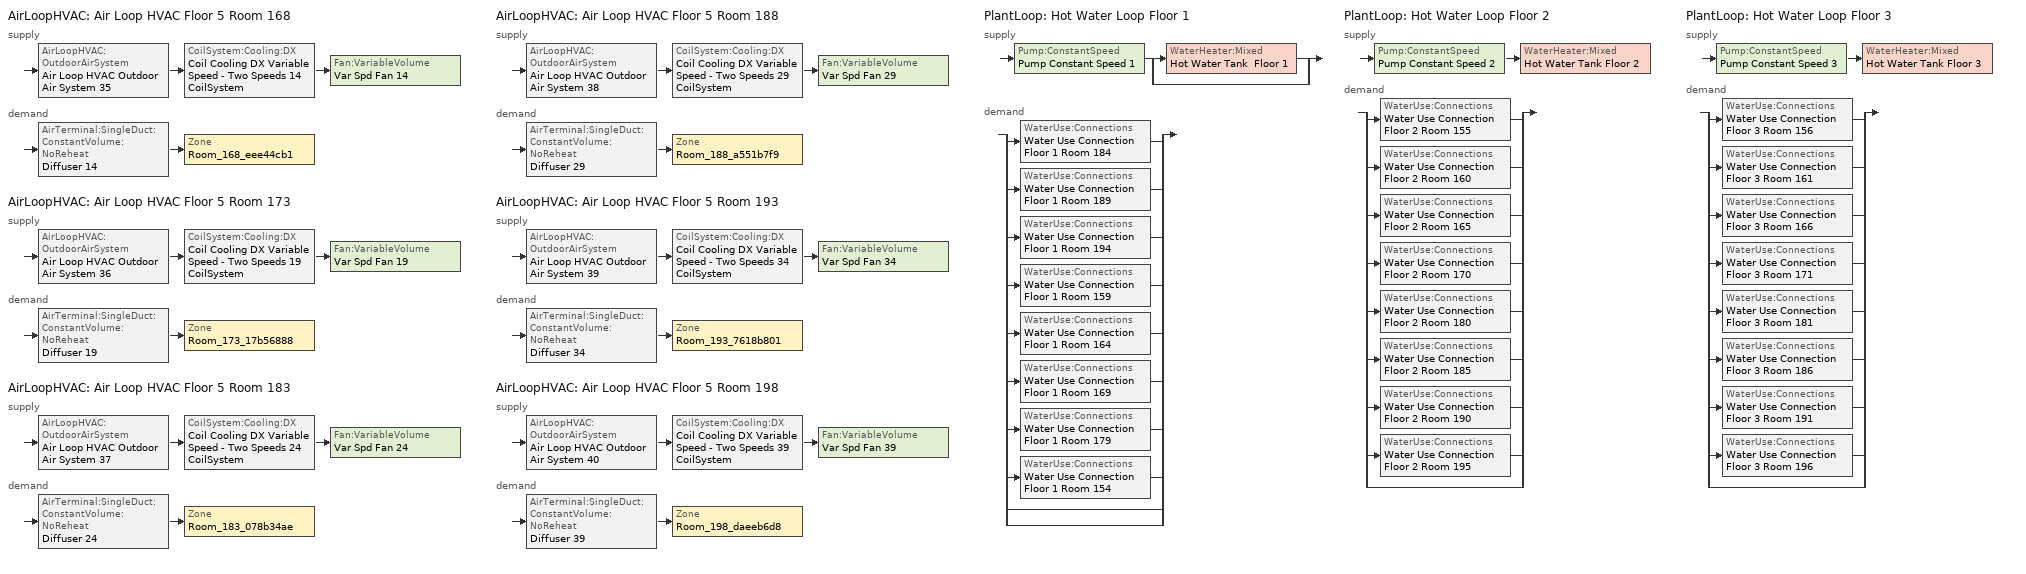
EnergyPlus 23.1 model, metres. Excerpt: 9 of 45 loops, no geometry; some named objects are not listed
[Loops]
AirLoopHVAC 'Air Loop HVAC Floor 5 Room 168'
 supply: AirLoopHVAC:OutdoorAirSystem 'Air Loop HVAC Outdoor Air System 35' > CoilSystem:Cooling:DX 'Coil Cooling DX Variable Speed - Two Speeds 14 CoilSystem' > Fan:VariableVolume 'Var Spd Fan 14'
 demand: AirTerminal:SingleDuct:ConstantVolume:NoReheat 'Diffuser 14' > Zone 'Room_168_eee44cb1'
AirLoopHVAC 'Air Loop HVAC Floor 5 Room 173'
 supply: AirLoopHVAC:OutdoorAirSystem 'Air Loop HVAC Outdoor Air System 36' > CoilSystem:Cooling:DX 'Coil Cooling DX Variable Speed - Two Speeds 19 CoilSystem' > Fan:VariableVolume 'Var Spd Fan 19'
 demand: AirTerminal:SingleDuct:ConstantVolume:NoReheat 'Diffuser 19' > Zone 'Room_173_17b56888'
AirLoopHVAC 'Air Loop HVAC Floor 5 Room 183'
 supply: AirLoopHVAC:OutdoorAirSystem 'Air Loop HVAC Outdoor Air System 37' > CoilSystem:Cooling:DX 'Coil Cooling DX Variable Speed - Two Speeds 24 CoilSystem' > Fan:VariableVolume 'Var Spd Fan 24'
 demand: AirTerminal:SingleDuct:ConstantVolume:NoReheat 'Diffuser 24' > Zone 'Room_183_078b34ae'
AirLoopHVAC 'Air Loop HVAC Floor 5 Room 188'
 supply: AirLoopHVAC:OutdoorAirSystem 'Air Loop HVAC Outdoor Air System 38' > CoilSystem:Cooling:DX 'Coil Cooling DX Variable Speed - Two Speeds 29 CoilSystem' > Fan:VariableVolume 'Var Spd Fan 29'
 demand: AirTerminal:SingleDuct:ConstantVolume:NoReheat 'Diffuser 29' > Zone 'Room_188_a551b7f9'
AirLoopHVAC 'Air Loop HVAC Floor 5 Room 193'
 supply: AirLoopHVAC:OutdoorAirSystem 'Air Loop HVAC Outdoor Air System 39' > CoilSystem:Cooling:DX 'Coil Cooling DX Variable Speed - Two Speeds 34 CoilSystem' > Fan:VariableVolume 'Var Spd Fan 34'
 demand: AirTerminal:SingleDuct:ConstantVolume:NoReheat 'Diffuser 34' > Zone 'Room_193_7618b801'
AirLoopHVAC 'Air Loop HVAC Floor 5 Room 198'
 supply: AirLoopHVAC:OutdoorAirSystem 'Air Loop HVAC Outdoor Air System 40' > CoilSystem:Cooling:DX 'Coil Cooling DX Variable Speed - Two Speeds 39 CoilSystem' > Fan:VariableVolume 'Var Spd Fan 39'
 demand: AirTerminal:SingleDuct:ConstantVolume:NoReheat 'Diffuser 39' > Zone 'Room_198_daeeb6d8'
PlantLoop 'Hot Water Loop Floor 1'
 supply: Pump:ConstantSpeed 'Pump Constant Speed 1' > split
  | WaterHeater:Mixed 'Hot Water Tank  Floor 1'
  | bypass
 demand: split
  | WaterUse:Connections 'Water Use Connection Floor 1 Room 184'
  | WaterUse:Connections 'Water Use Connection Floor 1 Room 189'
  | WaterUse:Connections 'Water Use Connection Floor 1 Room 194'
  | WaterUse:Connections 'Water Use Connection Floor 1 Room 159'
  | WaterUse:Connections 'Water Use Connection Floor 1 Room 164'
  | WaterUse:Connections 'Water Use Connection Floor 1 Room 169'
  | WaterUse:Connections 'Water Use Connection Floor 1 Room 179'
  | WaterUse:Connections 'Water Use Connection Floor 1 Room 154'
  | bypass
  | bypass
PlantLoop 'Hot Water Loop Floor 2'
 supply: Pump:ConstantSpeed 'Pump Constant Speed 2' > WaterHeater:Mixed 'Hot Water Tank Floor 2'
 demand: split
  | WaterUse:Connections 'Water Use Connection Floor 2 Room 155'
  | WaterUse:Connections 'Water Use Connection Floor 2 Room 160'
  | WaterUse:Connections 'Water Use Connection Floor 2 Room 165'
  | WaterUse:Connections 'Water Use Connection Floor 2 Room 170'
  | WaterUse:Connections 'Water Use Connection Floor 2 Room 180'
  | WaterUse:Connections 'Water Use Connection Floor 2 Room 185'
  | WaterUse:Connections 'Water Use Connection Floor 2 Room 190'
  | WaterUse:Connections 'Water Use Connection Floor 2 Room 195'
  | bypass
PlantLoop 'Hot Water Loop Floor 3'
 supply: Pump:ConstantSpeed 'Pump Constant Speed 3' > WaterHeater:Mixed 'Hot Water Tank Floor 3'
 demand: split
  | WaterUse:Connections 'Water Use Connection Floor 3 Room 156'
  | WaterUse:Connections 'Water Use Connection Floor 3 Room 161'
  | WaterUse:Connections 'Water Use Connection Floor 3 Room 166'
  | WaterUse:Connections 'Water Use Connection Floor 3 Room 171'
  | WaterUse:Connections 'Water Use Connection Floor 3 Room 181'
  | WaterUse:Connections 'Water Use Connection Floor 3 Room 186'
  | WaterUse:Connections 'Water Use Connection Floor 3 Room 191'
  | WaterUse:Connections 'Water Use Connection Floor 3 Room 196'
  | bypass
[ZoneControl:Thermostat] Temperature Difference Between Cutout And Setpoint {deltaC}=0
Name | Zone or ZoneList | Control Type Schedule | Control 1
Room_168_eee44cb1 Thermostat | Room_168_eee44cb1 | Room_168_eee44cb1 Thermostat Schedule | LargeOffice Building_Setpoint 14
Room_173_17b56888 Thermostat | Room_173_17b56888 | Room_173_17b56888 Thermostat Schedule | LargeOffice Building_Setpoint 19
Room_183_078b34ae Thermostat | Room_183_078b34ae | Room_183_078b34ae Thermostat Schedule | LargeOffice Building_Setpoint 29
Room_188_a551b7f9 Thermostat | Room_188_a551b7f9 | Room_188_a551b7f9 Thermostat Schedule | LargeOffice Building_Setpoint 34
Room_193_7618b801 Thermostat | Room_193_7618b801 | Room_193_7618b801 Thermostat Schedule | LargeOffice Building_Setpoint 39
Room_198_daeeb6d8 Thermostat | Room_198_daeeb6d8 | Room_198_daeeb6d8 Thermostat Schedule | LargeOffice Building_Setpoint 44
[ThermostatSetpoint:DualSetpoint] Heating Setpoint Temperature Schedule=NECB-G-Thermostat Setpoint-Heating; Cooling Setpoint Temperature Schedule=NECB-G-Thermostat Setpoint-Cooling
LargeOffice Building_Setpoint 14; LargeOffice Building_Setpoint 19; LargeOffice Building_Setpoint 29; LargeOffice Building_Setpoint 34; LargeOffice Building_Setpoint 39; LargeOffice Building_Setpoint 44
[ZoneHVAC:Baseboard:Convective:Electric] Availability Schedule=Always On Discrete hvac_library; Heating Design Capacity {W}=Autosize; Efficiency=1
Elec Baseboard Floor 5 Room 168; Elec Baseboard Floor 5 Room 173; Elec Baseboard Floor 5 Room 183; Elec Baseboard Floor 5 Room 188; Elec Baseboard Floor 5 Room 193; Elec Baseboard Floor 5 Room 198
[AirTerminal:SingleDuct:ConstantVolume:NoReheat] Availability Schedule=Always On Discrete hvac_library; Maximum Air Flow Rate {m3/s}=AutoSize
Diffuser 14; Diffuser 19; Diffuser 24; Diffuser 29; Diffuser 34; Diffuser 39
[Zone equipment]
Room_168_eee44cb1: Elec Baseboard Floor 5 Room 168, Diffuser 14
Room_173_17b56888: Elec Baseboard Floor 5 Room 173, Diffuser 19
Room_183_078b34ae: Elec Baseboard Floor 5 Room 183, Diffuser 24
Room_188_a551b7f9: Elec Baseboard Floor 5 Room 188, Diffuser 29
Room_193_7618b801: Elec Baseboard Floor 5 Room 193, Diffuser 34
Room_198_daeeb6d8: Elec Baseboard Floor 5 Room 198, Diffuser 39
[Sizing:Zone] Zone Cooling Design Supply Air Temperature Input Method=SupplyAirTemperature; Zone Cooling Design Supply Air Temperature {C}=14; Zone Cooling Design Supply Air Temperature Difference {deltaC}=11.11; Zone Heating Design Supply Air Temperature Input Method=SupplyAirTemperature; Zone Heating Design Supply Air Temperature {C}=40; Zone Heating Design Supply Air Temperature Difference {deltaC}=11.11; Zone Cooling Design Supply Air Humidity Ratio {kgWater/kgDryAir}=0.0085; Zone Heating Design Supply Air Humidity Ratio {kgWater/kgDryAir}=0.008; Cooling Design Air Flow Method=DesignDay; Cooling Design Air Flow Rate {m3/s}=0; Cooling Minimum Air Flow per Zone Floor Area {m3/s-m2}=0.000762; Cooling Minimum Air Flow {m3/s}=0; Cooling Minimum Air Flow Fraction=0; Heating Design Air Flow Method=DesignDay; Heating Design Air Flow Rate {m3/s}=0; Heating Maximum Air Flow per Zone Floor Area {m3/s-m2}=0.002032; Heating Maximum Air Flow {m3/s}=0.141576; Heating Maximum Air Flow Fraction=0.3; Account for Dedicated Outdoor Air System=No; Zone Load Sizing Method=Sensible Load Only No Latent Load; Zone Latent Cooling Design Supply Air Humidity Ratio Input Method=HumidityRatioDifference; Zone Cooling Design Supply Air Humidity Ratio Difference {kgWater/kgDryAir}=0.005; Zone Latent Heating Design Supply Air Humidity Ratio Input Method=HumidityRatioDifference; Zone Humidification Design Supply Air Humidity Ratio Difference {kgWater/kgDryAir}=0.005
Name | Design Specification Outdoor Air Object
Room_168_eee44cb1 | Room_168_eee44cb1 DSOA Space List
Room_173_17b56888 | Room_173_17b56888 DSOA Space List
Room_183_078b34ae | Room_183_078b34ae DSOA Space List
Room_188_a551b7f9 | Room_188_a551b7f9 DSOA Space List
Room_193_7618b801 | Room_193_7618b801 DSOA Space List
Room_198_daeeb6d8 | Room_198_daeeb6d8 DSOA Space List
[Controller:MechanicalVentilation] Availability Schedule=Always On Discrete 4; Demand Controlled Ventilation=No; System Outdoor Air Method=ZoneSum; Design Specification Outdoor Air Object Name 1=MidriseApartment Apartment Ventilation
Name | Zone or ZoneList Name 1
Controller Mechanical Ventilation 38 | Room_168_eee44cb1
Controller Mechanical Ventilation 39 | Room_173_17b56888
Controller Mechanical Ventilation 40 | Room_183_078b34ae
Controller Mechanical Ventilation 41 | Room_188_a551b7f9
Controller Mechanical Ventilation 42 | Room_193_7618b801
Controller Mechanical Ventilation 43 | Room_198_daeeb6d8
[DesignSpecification:OutdoorAir]
MidriseApartment Apartment Ventilation: Outdoor Air Method=Sum; Outdoor Air Flow per Person {m3/s-person}=0.0169901; Outdoor Air Flow per Zone Floor Area {m3/s-m2}=0; Outdoor Air Flow per Zone {m3/s}=0; Outdoor Air Flow Air Changes per Hour {1/hr}=0
[DesignSpecification:OutdoorAir:SpaceList] Space Design Specification Outdoor Air Object Name 1=MidriseApartment Apartment Ventilation
Name | Space Name 1
Room_168_eee44cb1 DSOA Space List | Room_168_eee44cb1_Space
Room_173_17b56888 DSOA Space List | Room_173_17b56888_Space
Room_183_078b34ae DSOA Space List | Room_183_078b34ae_Space
Room_188_a551b7f9 DSOA Space List | Room_188_a551b7f9_Space
Room_193_7618b801 DSOA Space List | Room_193_7618b801_Space
Room_198_daeeb6d8 DSOA Space List | Room_198_daeeb6d8_Space
[AirLoopHVAC] Design Supply Air Flow Rate {m3/s}=AutoSize; Design Return Air Flow Fraction of Supply Air Flow=1
Air Loop HVAC Floor 5 Room 168; Air Loop HVAC Floor 5 Room 173; Air Loop HVAC Floor 5 Room 183; Air Loop HVAC Floor 5 Room 188; Air Loop HVAC Floor 5 Room 193; Air Loop HVAC Floor 5 Room 198
[Sizing:System] Type of Load to Size On=Sensible; Design Outdoor Air Flow Rate {m3/s}=Autosize; Central Heating Maximum System Air Flow Ratio=0.3; Preheat Design Temperature {C}=7; Preheat Design Humidity Ratio {kgWater/kgDryAir}=0.008; Precool Design Temperature {C}=12.8; Precool Design Humidity Ratio {kgWater/kgDryAir}=0.008; Central Cooling Design Supply Air Temperature {C}=12.8; Central Heating Design Supply Air Temperature {C}=16.7; Type of Zone Sum to Use=NonCoincident; 100% Outdoor Air in Cooling=Yes; 100% Outdoor Air in Heating=Yes; Central Cooling Design Supply Air Humidity Ratio {kgWater/kgDryAir}=0.0085; Central Heating Design Supply Air Humidity Ratio {kgWater/kgDryAir}=0.008; Cooling Supply Air Flow Rate Method=DesignDay; Cooling Supply Air Flow Rate {m3/s}=0; Cooling Supply Air Flow Rate Per Floor Area {m3/s-m2}=0.00996765; Cooling Fraction of Autosized Cooling Supply Air Flow Rate=1; Cooling Supply Air Flow Rate Per Unit Cooling Capacity {m3/s-W}=3.94755e-05; Heating Supply Air Flow Rate Method=DesignDay; Heating Supply Air Flow Rate {m3/s}=0; Heating Supply Air Flow Rate Per Floor Area {m3/s-m2}=0.00996765; Heating Fraction of Autosized Heating Supply Air Flow Rate=1; Heating Fraction of Autosized Cooling Supply Air Flow Rate=1; Heating Supply Air Flow Rate Per Unit Heating Capacity {m3/s-W}=3.15882e-05; System Outdoor Air Method=ZoneSum; Zone Maximum Outdoor Air Fraction=1; Cooling Design Capacity Method=CoolingDesignCapacity; Cooling Design Capacity {W}=Autosize; Cooling Design Capacity Per Floor Area {W/m2}=234.7; Fraction of Autosized Cooling Design Capacity=1; Heating Design Capacity Method=HeatingDesignCapacity; Heating Design Capacity {W}=Autosize; Heating Design Capacity Per Floor Area {W/m2}=157; Fraction of Autosized Heating Design Capacity=1; Central Cooling Capacity Control Method=OnOff; Occupant Diversity=Autosize
Air Loop HVAC Floor 5 Room 168; Air Loop HVAC Floor 5 Room 173; Air Loop HVAC Floor 5 Room 183; Air Loop HVAC Floor 5 Room 188; Air Loop HVAC Floor 5 Room 193; Air Loop HVAC Floor 5 Room 198
[Controller:OutdoorAir] Minimum Outdoor Air Flow Rate {m3/s}=0; Maximum Outdoor Air Flow Rate {m3/s}=Autosize; Economizer Control Type=NoEconomizer; Economizer Control Action Type=ModulateFlow; Economizer Maximum Limit Dry-Bulb Temperature {C}=28; Economizer Maximum Limit Enthalpy {J/kg}=64000; Economizer Minimum Limit Dry-Bulb Temperature {C}=-100; Lockout Type=NoLockout; Minimum Limit Type=FixedMinimum; High Humidity Control=No; Control High Indoor Humidity Based on Outdoor Humidity Ratio=Yes; Heat Recovery Bypass Control Type=BypassWhenWithinEconomizerLimits
Name | Minimum Outdoor Air Schedule | Mechanical Ventilation Controller
Controller Outdoor Air 36 | VAV with Reheat Occ Sch 31 | Controller Mechanical Ventilation 38
Controller Outdoor Air 37 | VAV with Reheat Occ Sch 32 | Controller Mechanical Ventilation 39
Controller Outdoor Air 38 | VAV with Reheat Occ Sch 33 | Controller Mechanical Ventilation 40
Controller Outdoor Air 39 | VAV with Reheat Occ Sch 34 | Controller Mechanical Ventilation 41
Controller Outdoor Air 40 | VAV with Reheat Occ Sch 35 | Controller Mechanical Ventilation 42
Controller Outdoor Air 41 | VAV with Reheat Occ Sch 36 | Controller Mechanical Ventilation 43
[SetpointManager:MixedAir] Control Variable=Temperature
Node 591 OS Default SPM; Node 250 OS Default SPM; Node 594 OS Default SPM; Node 290 OS Default SPM; Node 597 OS Default SPM; Node 330 OS Default SPM; Node 600 OS Default SPM; Node 370 OS Default SPM; Node 603 OS Default SPM; Node 410 OS Default SPM; Node 606 OS Default SPM; Node 450 OS Default SPM
[CoilSystem:Cooling:DX]
Name | Cooling Coil
Coil Cooling DX Variable Speed - Two Speeds 14 CoilSystem | Coil Cooling DX Variable Speed - Two Speeds 14
Coil Cooling DX Variable Speed - Two Speeds 19 CoilSystem | Coil Cooling DX Variable Speed - Two Speeds 19
Coil Cooling DX Variable Speed - Two Speeds 24 CoilSystem | Coil Cooling DX Variable Speed - Two Speeds 24
Coil Cooling DX Variable Speed - Two Speeds 29 CoilSystem | Coil Cooling DX Variable Speed - Two Speeds 29
Coil Cooling DX Variable Speed - Two Speeds 34 CoilSystem | Coil Cooling DX Variable Speed - Two Speeds 34
Coil Cooling DX Variable Speed - Two Speeds 39 CoilSystem | Coil Cooling DX Variable Speed - Two Speeds 39
[Coil:Cooling:DX:VariableSpeed] Number of Speeds=2; Nominal Speed Level=2; Gross Rated Total Cooling Capacity At Selected Nominal Speed Level {W}=AutoSize; Rated Air Flow Rate At Selected Nominal Speed Level {m3/s}=AutoSize; Nominal Time for Condensate to Begin Leaving the Coil {s}=0; Initial Moisture Evaporation Rate Divided by Steady-State AC Latent Capacity=0; Energy Part Load Fraction Curve=Coil Cooling DX Variable Speed - Two Speeds EIRfPLR; Condenser Type=AirCooled; Evaporative Condenser Pump Rated Power Consumption {W}=0; Crankcase Heater Capacity {W}=0; Maximum Outdoor Dry-Bulb Temperature for Crankcase Heater Operation {C}=10; Minimum Outdoor Dry-Bulb Temperature for Compressor Operation {C}=-25; Basin Heater Capacity {W/K}=0; Basin Heater Setpoint Temperature {C}=2; Speed Reference Unit Gross Rated Total Cooling Capacity 1 {W}=8914.19; Speed Reference Unit Gross Rated Sensible Heat Ratio 1=0.79; Speed Reference Unit Gross Rated Cooling COP 1 {W/W}=3.98049; Speed Reference Unit Rated Air Flow Rate 1 {m3/s}=0.944; Speed Total Cooling Capacity Function of Temperature Curve Name 1=Coil Cooling DX Variable Speed - Two Speeds Half Speed capFT; Speed Total Cooling Capacity Function of Air Flow Fraction Curve Name 1=Coil Cooling DX Variable Speed - Two Speeds Half Speed capFlow; Speed Energy Input Ratio Function of Temperature Curve Name 1=Coil Cooling DX Variable Speed - Two Speeds Half Speed EIRFT; Speed Energy Input Ratio Function of Air Flow Fraction Curve Name 1=Coil Cooling DX Variable Speed - Two Speeds Half Speed EIRFlow; Speed Reference Unit Gross Rated Total Cooling Capacity 2 {W}=16456.9; Speed Reference Unit Gross Rated Sensible Heat Ratio 2=0.73; Speed Reference Unit Gross Rated Cooling COP 2 {W/W}=4.08; Speed Reference Unit Rated Air Flow Rate 2 {m3/s}=1.888; Speed Total Cooling Capacity Function of Temperature Curve Name 2=Coil Cooling DX Variable Speed - Two Speeds Full Speed capFT; Speed Total Cooling Capacity Function of Air Flow Fraction Curve Name 2=Coil Cooling DX Variable Speed - Two Speeds Full Speed capFlow; Speed Energy Input Ratio Function of Temperature Curve Name 2=Coil Cooling DX Variable Speed - Two Speeds Full Speed EIRFT; Speed Energy Input Ratio Function of Air Flow Fraction Curve Name 2=Coil Cooling DX Variable Speed - Two Speeds Full Speed EIRFlow
Coil Cooling DX Variable Speed - Two Speeds 14; Coil Cooling DX Variable Speed - Two Speeds 19; Coil Cooling DX Variable Speed - Two Speeds 24; Coil Cooling DX Variable Speed - Two Speeds 29; Coil Cooling DX Variable Speed - Two Speeds 34; Coil Cooling DX Variable Speed - Two Speeds 39
[Fan:VariableVolume] Fan Total Efficiency=0.6045; Maximum Flow Rate {m3/s}=AutoSize; Fan Power Minimum Flow Rate Input Method=FixedFlowRate; Fan Power Minimum Flow Fraction=0; Fan Power Minimum Air Flow Rate {m3/s}=0; Motor Efficiency=0.93; Motor In Airstream Fraction=1; Fan Power Coefficient 1=0.0407599; Fan Power Coefficient 2=0.088045; Fan Power Coefficient 3=-0.0729261; Fan Power Coefficient 4=0.94374; Fan Power Coefficient 5=0
Name | Availability Schedule | Pressure Rise {Pa}
Var Spd Fan 14 | Always On Discrete 14 | 250
Var Spd Fan 19 | Always On Discrete 19 | 1
Var Spd Fan 24 | Always On Discrete 24 | 1
Var Spd Fan 29 | Always On Discrete 29 | 1
Var Spd Fan 34 | Always On Discrete 34 | 1
Var Spd Fan 39 | Always On Discrete 39 | 1
[SetpointManager:SingleZone:Cooling] Control Variable=Temperature; Minimum Supply Air Temperature {C}=-99; Maximum Supply Air Temperature {C}=99; Control Zone=Room_155_0ae0dd08
Setpoint Manager Single Zone Cooling 14; Setpoint Manager Single Zone Cooling 19; Setpoint Manager Single Zone Cooling 24; Setpoint Manager Single Zone Cooling 29; Setpoint Manager Single Zone Cooling 34; Setpoint Manager Single Zone Cooling 39
[PlantLoop] Fluid Type=Water; Maximum Loop Temperature {C}=60; Minimum Loop Temperature {C}=10; Maximum Loop Flow Rate {m3/s}=Autosize; Minimum Loop Flow Rate {m3/s}=0; Plant Loop Volume {m3}=Autocalculate; Load Distribution Scheme=Optimal; Plant Loop Demand Calculation Scheme=SingleSetpoint; Common Pipe Simulation=None
Name | Plant Equipment Operation Scheme
Hot Water Loop Floor 1 | Hot Water Loop Floor 1 Operation Schemes
Hot Water Loop Floor 2 | Hot Water Loop Floor 2 Operation Schemes
Hot Water Loop Floor 3 | Hot Water Loop Floor 3 Operation Schemes
[Sizing:Plant] Loop Type=Heating; Design Loop Exit Temperature {C}=60; Loop Design Temperature Difference {deltaC}=5; Sizing Option=NonCoincident; Zone Timesteps in Averaging Window=1; Coincident Sizing Factor Mode=None
Hot Water Loop Floor 1; Hot Water Loop Floor 2; Hot Water Loop Floor 3
[Pump:ConstantSpeed] Design Flow Rate {m3/s}=Autosize; Design Pump Head {Pa}=29891; Design Power Consumption {W}=Autosize; Motor Efficiency=0.9; Fraction of Motor Inefficiencies to Fluid Stream=0; Pump Control Type=Intermittent; Design Power Sizing Method=PowerPerFlowPerPressure; Design Electric Power per Unit Flow Rate {W/(m3/s)}=348701.1; Design Shaft Power per Unit Flow Rate per Unit Head {W-s/m3-Pa}=1.28205
Pump Constant Speed 1; Pump Constant Speed 2; Pump Constant Speed 3
[WaterHeater:Mixed] Tank Volume {m3}=1; Setpoint Temperature Schedule=SHW_Temperature_140F; Deadband Temperature Difference {deltaC}=5; Maximum Temperature Limit {C}=82.22222; Heater Control Type=Cycle; Heater Maximum Capacity {W}=3000; Heater Ignition Minimum Flow Rate {m3/s}=0; Heater Ignition Delay {s}=0; Heater Fuel Type=Electricity; Heater Thermal Efficiency=0.95; Off Cycle Parasitic Fuel Consumption Rate {W}=500; Off Cycle Parasitic Fuel Type=Electricity; Off Cycle Parasitic Heat Fraction to Tank=0.8; On Cycle Parasitic Fuel Consumption Rate {W}=500; On Cycle Parasitic Fuel Type=Electricity; On Cycle Parasitic Heat Fraction to Tank=0; Ambient Temperature Indicator=Schedule; Ambient Temperature Schedule=Water Heater Ambient Temp Schedule - 70F; Off Cycle Loss Coefficient to Ambient Temperature {W/K}=6; Off Cycle Loss Fraction to Zone=1; On Cycle Loss Coefficient to Ambient Temperature {W/K}=6; On Cycle Loss Fraction to Zone=1; Use Side Effectiveness=1; Source Side Effectiveness=1; Use Side Design Flow Rate {m3/s}=Autosize; Source Side Design Flow Rate {m3/s}=Autosize; Indirect Water Heating Recovery Time {hr}=1.5; Source Side Flow Control Mode=IndirectHeatPrimarySetpoint
Hot Water Tank  Floor 1; Hot Water Tank Floor 2; Hot Water Tank Floor 3
[WaterHeater:Sizing] Time Storage Can Meet Peak Draw {hr}=0.538503; Time for Tank Recovery {hr}=0; Nominal Tank Volume for Autosizing Plant Connections {m3}=1
Name | Design Mode | Number of Bedrooms | Number of Bathrooms | Storage Capacity per Person {m3/person} | Recovery Capacity per Person {m3/hr-person} | Storage Capacity per Floor Area {m3/m2} | Recovery Capacity per Floor Area {m3/hr-m2} | Number of Units | Storage Capacity per Unit {m3} | Recovery Capacity PerUnit {m3/hr} | Storage Capacity per Collector Area {m3/m2} | Height Aspect Ratio
Hot Water Tank  Floor 1; Hot Water Tank Floor 3 | PeakDraw
Hot Water Tank Floor 2 | PerPerson | 16 | 8 | 50 | 20 | 2 | 1 | 8 | 150 | 50 | 50 | 2
[WaterUse:Connections]
Name | Hot Water Supply Temperature Schedule | Water Use Equipment Name 1
Water Use Connection Floor 1 Room 184 | 60.0C Hot Water | Floor 1 Room 184
Water Use Connection Floor 1 Room 189 |  | Floor 1 Room 189
Water Use Connection Floor 1 Room 194 |  | Floor 1 Room 194
Water Use Connection Floor 1 Room 159 | 60.0C Hot Water | Floor 1 Room 159
Water Use Connection Floor 1 Room 164 | 60.0C Hot Water | Floor 1 Room 164
Water Use Connection Floor 1 Room 169 | 60.0C Hot Water | Floor 1 Room 169
Water Use Connection Floor 1 Room 179 | 60.0C Hot Water | Floor 1 Room 179
Water Use Connection Floor 1 Room 154 | 60.0C Hot Water | Floor 1 Room 154
Water Use Connection Floor 2 Room 155 | 60.0C Hot Water | Floor 2 Room 155
Water Use Connection Floor 2 Room 160 | 60.0C Hot Water | Floor 2 Room 160
Water Use Connection Floor 2 Room 165 | 60.0C Hot Water | Floor 2 Room 165
Water Use Connection Floor 2 Room 170 | 60.0C Hot Water | Floor 2 Room 170
Water Use Connection Floor 2 Room 180 | 60.0C Hot Water | Floor 2 Room 180
Water Use Connection Floor 2 Room 185 | 60.0C Hot Water | Floor 2 Room 185
Water Use Connection Floor 2 Room 190 | 60.0C Hot Water | Floor 2 Room 190
Water Use Connection Floor 2 Room 195 | 60.0C Hot Water | Floor 2 Room 195
Water Use Connection Floor 3 Room 156 | 60.0C Hot Water | Floor 3 Room 156
Water Use Connection Floor 3 Room 161 | 60.0C Hot Water | Floor 3 Room 161
Water Use Connection Floor 3 Room 166 | 60.0C Hot Water | Floor 3 Room 166
Water Use Connection Floor 3 Room 171 | 60.0C Hot Water | Floor 3 Room 171
Water Use Connection Floor 3 Room 181 | 60.0C Hot Water | Floor 3 Room 181
Water Use Connection Floor 3 Room 186 | 60.0C Hot Water | Floor 3 Room 186
Water Use Connection Floor 3 Room 191 | 60.0C Hot Water | Floor 3 Room 191
Water Use Connection Floor 3 Room 196 | 60.0C Hot Water | Floor 3 Room 196
[WaterUse:Equipment] Peak Flow Rate {m3/s}=1e-06
Name | Flow Rate Fraction Schedule | Target Temperature Schedule | Zone | Sensible Fraction Schedule | Latent Fraction Schedule
Floor 1 Room 184 | MURB hot water equipment schedule | 60.0C Hot Water | Room_184_7dd9a879 | 0.2 Hot Water Sensible Fraction | 0.05 Hot Water Latent Fraction
Floor 1 Room 189 | MURB hot water equipment schedule | 60.0C Hot Water | Room_189_f6222f36 | 0.2 Hot Water Sensible Fraction | 0.05 Hot Water Latent Fraction
Floor 1 Room 194 | MURB hot water equipment schedule | 60.0C Hot Water | Room_194_89083346 | 0.2 Hot Water Sensible Fraction | 0.05 Hot Water Latent Fraction
Floor 1 Room 159 | MURB hot water equipment schedule | 60.0C Hot Water | Room_159_8b47793c | 0.2 Hot Water Sensible Fraction | 0.05 Hot Water Latent Fraction
Floor 1 Room 164 | MURB hot water equipment schedule | 60.0C Hot Water | Room_164_3e08d99e | 0.2 Hot Water Sensible Fraction | 0.05 Hot Water Latent Fraction
Floor 1 Room 169 | MURB hot water equipment schedule | 60.0C Hot Water | Room_169_363acbfe | 0.2 Hot Water Sensible Fraction | 0.05 Hot Water Latent Fraction
Floor 1 Room 179 | MURB hot water equipment schedule | 60.0C Hot Water | Room_179_acc3bcf1 | 0.2 Hot Water Sensible Fraction | 0.05 Hot Water Latent Fraction
Floor 1 Room 154 | MURB hot water equipment schedule | WaterUse Schedule 120F 3 | Room_154_88f8efbc | WaterUse Sensible Fraction Schedule 20p 3 | WaterUse Latent Fraction Schedule 5p 3
Floor 2 Room 155 | MURB hot water equipment schedule | WaterUse Schedule 120F 15 | Room_155_0ae0dd08 | WaterUse Sensible Fraction Schedule 20p 15 | WaterUse Latent Fraction Schedule 5p 15
Floor 2 Room 160 | MURB hot water equipment schedule | 60.0C Hot Water | Room_160_a3478f36 | 0.2 Hot Water Sensible Fraction | 0.05 Hot Water Latent Fraction
Floor 2 Room 165 | MURB hot water equipment schedule | 60.0C Hot Water | Room_165_a5b36c44 | 0.2 Hot Water Sensible Fraction | 0.05 Hot Water Latent Fraction
Floor 2 Room 170 | MURB hot water equipment schedule | 60.0C Hot Water | Room_170_bd5fbc68 | 0.2 Hot Water Sensible Fraction | 0.05 Hot Water Latent Fraction
Floor 2 Room 180 | MURB hot water equipment schedule | 60.0C Hot Water | Room_180_7ad8616b | 0.2 Hot Water Sensible Fraction | 0.05 Hot Water Latent Fraction
Floor 2 Room 185 | MURB hot water equipment schedule | 60.0C Hot Water | Room_185_11312bd5 | 0.2 Hot Water Sensible Fraction | 0.05 Hot Water Latent Fraction
Floor 2 Room 190 | LargeOffice Building_Service Hot Water Schedule | 60.0C Hot Water | Room_190_49bae4c7 | 0.2 Hot Water Sensible Fraction | 0.05 Hot Water Latent Fraction
Floor 2 Room 195 | MURB hot water equipment schedule | 60.0C Hot Water | Room_195_a34f2085 | 0.2 Hot Water Sensible Fraction | 0.05 Hot Water Latent Fraction
Floor 3 Room 156 | MURB hot water equipment schedule | 60.0C Hot Water | Room_156_32936141 | 0.2 Hot Water Sensible Fraction | 0.05 Hot Water Latent Fraction
Floor 3 Room 161 | MURB hot water equipment schedule | 60.0C Hot Water | Room_161_e5f86c51 | 0.2 Hot Water Sensible Fraction | 0.05 Hot Water Latent Fraction
Floor 3 Room 166 | MURB hot water equipment schedule | 60.0C Hot Water | Room_166_d52c3456 | 0.2 Hot Water Sensible Fraction | 0.05 Hot Water Latent Fraction
Floor 3 Room 171 | LargeOffice Building_Service Hot Water Schedule | 60.0C Hot Water | Room_171_979e0344 | 0.2 Hot Water Sensible Fraction | 0.05 Hot Water Latent Fraction
Floor 3 Room 181 | MURB hot water equipment schedule | 60.0C Hot Water | Room_181_3a411b5d | 0.2 Hot Water Sensible Fraction | 0.05 Hot Water Latent Fraction
Floor 3 Room 186 | MURB hot water equipment schedule | 60.0C Hot Water | Room_186_ba301593 | 0.2 Hot Water Sensible Fraction | 0.05 Hot Water Latent Fraction
Floor 3 Room 191 | MURB hot water equipment schedule | 60.0C Hot Water | Room_191_ab36b978 | 0.2 Hot Water Sensible Fraction | 0.05 Hot Water Latent Fraction
Floor 3 Room 196 | MURB hot water equipment schedule | 60.0C Hot Water | Room_196_caea4af6 | 0.2 Hot Water Sensible Fraction | 0.05 Hot Water Latent Fraction
[PlantEquipmentOperationSchemes] Control Scheme Object Type 1=PlantEquipmentOperation:HeatingLoad; Control Scheme Schedule Name 1=Always On Discrete
Name | Control Scheme Name 1
Hot Water Loop Floor 1 Operation Schemes | Hot Water Loop Floor 1 Heating Operation Scheme
Hot Water Loop Floor 2 Operation Schemes | Hot Water Loop Floor 2 Heating Operation Scheme
Hot Water Loop Floor 3 Operation Schemes | Hot Water Loop Floor 3 Heating Operation Scheme
[PlantEquipmentOperation:HeatingLoad] Load Range Lower Limit 1 {W}=0; Load Range Upper Limit 1 {W}=1000000000
Name | Range Equipment List Name 1
Hot Water Loop Floor 1 Heating Operation Scheme | Hot Water Loop Floor 1 Heating Equipment List
Hot Water Loop Floor 2 Heating Operation Scheme | Hot Water Loop Floor 2 Heating Equipment List
Hot Water Loop Floor 3 Heating Operation Scheme | Hot Water Loop Floor 3 Heating Equipment List
[PlantEquipmentList]
Hot Water Loop Floor 1 Heating Equipment List: WaterHeater:Mixed, Hot Water Tank  Floor 1
Hot Water Loop Floor 2 Heating Equipment List: WaterHeater:Mixed, Hot Water Tank Floor 2
Hot Water Loop Floor 3 Heating Equipment List: WaterHeater:Mixed, Hot Water Tank Floor 3
[SetpointManager:Scheduled] Control Variable=Temperature; Schedule=SHW_Temperature_140F
Setpoint Manager Scheduled 3; Setpoint Manager Scheduled 4; Setpoint Manager Scheduled 2
[Schedule:Day:Interval]
NECB-G-Thermostat Setpoint-Heating Default 2: No, 01:00, 18, 07:00, 18, 09:00, 21, 17:00, 21, 22:00, 21, 24:00, 18
NECB-G-Thermostat Setpoint-Heating Default: No, 01:00, 19, 07:00, 19, 09:00, 21, 17:00, 20, 22:00, 21, 24:00, 19
NECB-G-Thermostat Setpoint-Cooling Default: No, 08:00, 26, 17:00, 25, 24:00, 24
Friday 2: No, 01:00, 0.37, 02:00, 0.27, 03:00, 0.19, 04:00, 0.16, 05:00, 0.2, 06:00, 0.28, 07:00, 0.53, 08:00, 0.77, 09:00, 0.89, 10:00, 0.83, 11:00, 0.78, 12:00, 0.72, 13:00, 0.71, 14:00, 0.63, 15:00, 0.55, 16:00, 0.57, 17:00, 0.65, 18:00, 0.75, 19:00, 0.82, 20:00, 0.83, 21:00, 0.79, 22:00, 0.78, 23:00, 0.69, 24:00, 0.57
LargeOffice Building_Service Hot Water Schedule_Hol 1; LargeOffice Building_Service Hot Water Schedule_Sunday: No, 06:00, 0, 07:00, 0.07, 11:00, 0.04, 13:00, 0.06, 14:00, 0.09, 15:00, 0.06, 21:00, 0.04, 22:00, 0.07, 24:00, 0.04
LargeOffice Building_Service Hot Water Schedule_SmrDsn 1; Schedule Day 5: No, 06:00, 0, 07:00, 0.07, 08:00, 0.19, 09:00, 0.35, 10:00, 0.38, 11:00, 0.39, 12:00, 0.47, 13:00, 0.57, 14:00, 0.54, 15:00, 0.34, 16:00, 0.33, 17:00, 0.44, 18:00, 0.26, 19:00, 0.21, 20:00, 0.15, 21:00, 0.17, 22:00, 0.08, 24:00, 0.05
LargeOffice Building_Service Hot Water Schedule_WntrDsn 1; Schedule Day 6: No, 06:00, 0, 07:00, 0.07, 08:00, 0.11, 09:00, 0.15, 10:00, 0.21, 11:00, 0.19, 12:00, 0.23, 13:00, 0.2, 14:00, 0.19, 15:00, 0.15, 16:00, 0.13, 17:00, 0.14, 21:00, 0.07, 22:00, 0.09, 24:00, 0.05
Medium Office Hot Water Equipment Default Schedule 1: No, 01:00, 0.04, 02:00, 0.04, 03:00, 0.04, 04:00, 0.04, 05:00, 0.04, 06:00, 0.07, 07:00, 0.04, 08:00, 0.04, 09:00, 0.04, 10:00, 0.04, 11:00, 0.04, 12:00, 0.06, 13:00, 0.06, 14:00, 0.09, 15:00, 0.06, 16:00, 0.04, 17:00, 0.04, 18:00, 0.04, 19:00, 0.04, 20:00, 0.04, 21:00, 0.04, 22:00, 0.07, 23:00, 0.04, 24:00, 0.04
Medium Office Hot Water Equipment Summer Design Day Schedule 2: No, 01:00, 0.05, 02:00, 0.05, 03:00, 0.05, 04:00, 0.05, 05:00, 0.05, 06:00, 0.08, 07:00, 0.07, 08:00, 0.19, 09:00, 0.35, 10:00, 0.38, 11:00, 0.39, 12:00, 0.47, 13:00, 0.57, 14:00, 0.54, 15:00, 0.34, 16:00, 0.33, 17:00, 0.44, 18:00, 0.26, 19:00, 0.21, 20:00, 0.15, 21:00, 0.17, 22:00, 0.08, 23:00, 0.05, 24:00, 0.05
Medium Office Hot Water Equipment Weekends 2: No, 01:00, 0.37, 02:00, 0.26, 03:00, 0.2, 04:00, 0.16, 05:00, 0.16, 06:00, 0.2, 07:00, 0.31, 08:00, 0.48, 09:00, 0.73, 10:00, 0.89, 11:00, 0.9, 12:00, 0.91, 13:00, 0.87, 14:00, 0.8, 15:00, 0.72, 16:00, 0.69, 17:00, 0.72, 18:00, 0.8, 19:00, 0.9, 20:00, 0.93, 21:00, 0.89, 22:00, 0.85, 23:00, 0.72, 24:00, 0.53
Medium Office Hot Water Equipment Winter Design Day Schedule 2: No, 01:00, 0.058024, 02:00, 0.05, 03:00, 0.05, 04:00, 0.05, 05:00, 0.05, 06:00, 0.08, 07:00, 0.07, 08:00, 0.11, 09:00, 0.15, 10:00, 0.21, 11:00, 0.19, 12:00, 0.23, 13:00, 0.2, 14:00, 0.19, 15:00, 0.15, 16:00, 0.13, 17:00, 0.14, 18:00, 0.0784316, 19:00, 0.0784316, 20:00, 0.0784316, 21:00, 0.0784316, 22:00, 0.09, 23:00, 0.05, 24:00, 0.05
Schedule Day 46; SHW_Temperature_140F_Default; SHW_Temperature_140F_Summer_Design_Day; SHW_Temperature_140F_Winter_Design_Day: No, 24:00, 60
Schedule Day 47; WaterUse Sensible Fraction Schedule 20p Day 15; WaterUse Sensible Fraction Schedule 20p Day 3: No, 24:00, 0.2
Schedule Day 48; WaterUse Latent Fraction Schedule 5p Day 15; WaterUse Latent Fraction Schedule 5p Day 3: No, 24:00, 0.05
VAV with Reheat Occ Sch Default 31; VAV with Reheat Occ Sch Default 32; VAV with Reheat Occ Sch Default 33; VAV with Reheat Occ Sch Default 34; VAV with Reheat Occ Sch Default 35; VAV with Reheat Occ Sch Default 36; VAV with Reheat Occ Sch Summer Design Day 31; VAV with Reheat Occ Sch Summer Design Day 32; VAV with Reheat Occ Sch Summer Design Day 33; VAV with Reheat Occ Sch Summer Design Day 34; VAV with Reheat Occ Sch Summer Design Day 35; VAV with Reheat Occ Sch Summer Design Day 36; VAV with Reheat Occ Sch Winter Design Day 31; VAV with Reheat Occ Sch Winter Design Day 32; VAV with Reheat Occ Sch Winter Design Day 33; VAV with Reheat Occ Sch Winter Design Day 34; VAV with Reheat Occ Sch Winter Design Day 35; VAV with Reheat Occ Sch Winter Design Day 36: No, 24:00, 1
VAV with Reheat Occ Sch Friday 31; VAV with Reheat Occ Sch Friday 32; VAV with Reheat Occ Sch Friday 33; VAV with Reheat Occ Sch Friday 34; VAV with Reheat Occ Sch Friday 35; VAV with Reheat Occ Sch Friday 36; VAV with Reheat Occ Sch Monday 31; VAV with Reheat Occ Sch Monday 32; VAV with Reheat Occ Sch Monday 33; VAV with Reheat Occ Sch Monday 34; VAV with Reheat Occ Sch Monday 35; VAV with Reheat Occ Sch Monday 36; VAV with Reheat Occ Sch Thursday 31; VAV with Reheat Occ Sch Thursday 32; VAV with Reheat Occ Sch Thursday 33; VAV with Reheat Occ Sch Thursday 34; VAV with Reheat Occ Sch Thursday 35; VAV with Reheat Occ Sch Thursday 36; VAV with Reheat Occ Sch Tuesday 31; VAV with Reheat Occ Sch Tuesday 32; VAV with Reheat Occ Sch Tuesday 33; VAV with Reheat Occ Sch Tuesday 34; VAV with Reheat Occ Sch Tuesday 35; VAV with Reheat Occ Sch Tuesday 36; VAV with Reheat Occ Sch Wednesday 31; VAV with Reheat Occ Sch Wednesday 32; VAV with Reheat Occ Sch Wednesday 33; VAV with Reheat Occ Sch Wednesday 34; VAV with Reheat Occ Sch Wednesday 35; VAV with Reheat Occ Sch Wednesday 36: No, 08:00, 0, 19:00, 1, 24:00, 0
VAV with Reheat Occ Sch Saturday 31; VAV with Reheat Occ Sch Saturday 32; VAV with Reheat Occ Sch Saturday 33; VAV with Reheat Occ Sch Saturday 34; VAV with Reheat Occ Sch Saturday 35; VAV with Reheat Occ Sch Saturday 36; VAV with Reheat Occ Sch Sunday 31; VAV with Reheat Occ Sch Sunday 32; VAV with Reheat Occ Sch Sunday 33; VAV with Reheat Occ Sch Sunday 34; VAV with Reheat Occ Sch Sunday 35; VAV with Reheat Occ Sch Sunday 36: No, 24:00, 0
Water Heater Ambient Temp Schedule - 70F_Default; Water Heater Ambient Temp Schedule - 70F_Summer_Design_Day; Water Heater Ambient Temp Schedule - 70F_Winter_Design_Day: No, 24:00, 21.11
WaterUse Schedule 120F Day 15; WaterUse Schedule 120F Day 3: No, 24:00, 48.8889
Weekday 2: No, 01:00, 0.321315, 02:00, 0.234675, 03:00, 0.18, 04:00, 0.17, 05:00, 0.19, 06:00, 0.3, 07:00, 0.56, 08:00, 0.84, 09:00, 0.88, 10:00, 0.72, 11:00, 0.67, 12:00, 0.64, 13:00, 0.62, 14:00, 0.55, 15:00, 0.5, 16:00, 0.55, 17:00, 0.86, 18:00, 0.97, 19:00, 1, 20:00, 0.99, 21:00, 0.9, 22:00, 0.74, 23:00, 0.72, 24:00, 0.49
[Schedule:Week:Daily]
NECB-G-Thermostat Setpoint-Heating Week Rule - Jan1-Dec31: NECB-G-Thermostat Setpoint-Heating Default 2, NECB-G-Thermostat Setpoint-Heating Default, NECB-G-Thermostat Setpoint-Heating Default, NECB-G-Thermostat Setpoint-Heating Default, NECB-G-Thermostat Setpoint-Heating Default, NECB-G-Thermostat Setpoint-Heating Default, NECB-G-Thermostat Setpoint-Heating Default 2, NECB-G-Thermostat Setpoint-Heating Default, NECB-G-Thermostat Setpoint-Heating Default, NECB-G-Thermostat Setpoint-Heating Default, NECB-G-Thermostat Setpoint-Heating Default, NECB-G-Thermostat Setpoint-Heating Default
NECB-G-Thermostat Setpoint-Cooling Week Rule - Jan1-Dec31: NECB-G-Thermostat Setpoint-Cooling Default, NECB-G-Thermostat Setpoint-Cooling Default, NECB-G-Thermostat Setpoint-Cooling Default, NECB-G-Thermostat Setpoint-Cooling Default, NECB-G-Thermostat Setpoint-Cooling Default, NECB-G-Thermostat Setpoint-Cooling Default, NECB-G-Thermostat Setpoint-Cooling Default, NECB-G-Thermostat Setpoint-Cooling Default, NECB-G-Thermostat Setpoint-Cooling Default, NECB-G-Thermostat Setpoint-Cooling Default, NECB-G-Thermostat Setpoint-Cooling Default, NECB-G-Thermostat Setpoint-Cooling Default
0.05 Hot Water Latent Fraction Week Rule - Jan1-Dec31: Schedule Day 48, Schedule Day 48, Schedule Day 48, Schedule Day 48, Schedule Day 48, Schedule Day 48, Schedule Day 48, Schedule Day 48, Schedule Day 48, Schedule Day 48, Schedule Day 48, Schedule Day 48
0.2 Hot Water Sensible Fraction Week Rule - Jan1-Dec31: Schedule Day 47, Schedule Day 47, Schedule Day 47, Schedule Day 47, Schedule Day 47, Schedule Day 47, Schedule Day 47, Schedule Day 47, Schedule Day 47, Schedule Day 47, Schedule Day 47, Schedule Day 47
60.0C Hot Water Week Rule - Jan1-Dec31: Schedule Day 46, Schedule Day 46, Schedule Day 46, Schedule Day 46, Schedule Day 46, Schedule Day 46, Schedule Day 46, Schedule Day 46, Schedule Day 46, Schedule Day 46, Schedule Day 46, Schedule Day 46
LargeOffice Building_Service Hot Water Schedule Week Rule - Jan1-Dec31: LargeOffice Building_Service Hot Water Schedule_Sunday, Schedule Day 5, Schedule Day 5, Schedule Day 5, Schedule Day 5, Schedule Day 5, Schedule Day 6, LargeOffice Building_Service Hot Water Schedule_Hol 1, LargeOffice Building_Service Hot Water Schedule_SmrDsn 1, LargeOffice Building_Service Hot Water Schedule_WntrDsn 1, LargeOffice Building_Service Hot Water Schedule_Sunday, LargeOffice Building_Service Hot Water Schedule_Sunday
MURB hot water equipment schedule Week Rule - Jan1-Dec31: Medium Office Hot Water Equipment Weekends 2, Weekday 2, Weekday 2, Weekday 2, Weekday 2, Friday 2, Medium Office Hot Water Equipment Weekends 2, Medium Office Hot Water Equipment Default Schedule 1, Medium Office Hot Water Equipment Summer Design Day Schedule 2, Medium Office Hot Water Equipment Winter Design Day Schedule 2, Medium Office Hot Water Equipment Default Schedule 1, Medium Office Hot Water Equipment Default Schedule 1
SHW_Temperature_140F Week Rule - Jan1-Dec31: SHW_Temperature_140F_Default, SHW_Temperature_140F_Default, SHW_Temperature_140F_Default, SHW_Temperature_140F_Default, SHW_Temperature_140F_Default, SHW_Temperature_140F_Default, SHW_Temperature_140F_Default, SHW_Temperature_140F_Default, SHW_Temperature_140F_Summer_Design_Day, SHW_Temperature_140F_Winter_Design_Day, SHW_Temperature_140F_Default, SHW_Temperature_140F_Default
VAV with Reheat Occ Sch 31 Week Rule - Jan1-Dec31: VAV with Reheat Occ Sch Sunday 31, VAV with Reheat Occ Sch Monday 31, VAV with Reheat Occ Sch Tuesday 31, VAV with Reheat Occ Sch Wednesday 31, VAV with Reheat Occ Sch Thursday 31, VAV with Reheat Occ Sch Friday 31, VAV with Reheat Occ Sch Saturday 31, VAV with Reheat Occ Sch Default 31, VAV with Reheat Occ Sch Summer Design Day 31, VAV with Reheat Occ Sch Winter Design Day 31, VAV with Reheat Occ Sch Default 31, VAV with Reheat Occ Sch Default 31
VAV with Reheat Occ Sch 32 Week Rule - Jan1-Dec31: VAV with Reheat Occ Sch Sunday 32, VAV with Reheat Occ Sch Monday 32, VAV with Reheat Occ Sch Tuesday 32, VAV with Reheat Occ Sch Wednesday 32, VAV with Reheat Occ Sch Thursday 32, VAV with Reheat Occ Sch Friday 32, VAV with Reheat Occ Sch Saturday 32, VAV with Reheat Occ Sch Default 32, VAV with Reheat Occ Sch Summer Design Day 32, VAV with Reheat Occ Sch Winter Design Day 32, VAV with Reheat Occ Sch Default 32, VAV with Reheat Occ Sch Default 32
VAV with Reheat Occ Sch 33 Week Rule - Jan1-Dec31: VAV with Reheat Occ Sch Sunday 33, VAV with Reheat Occ Sch Monday 33, VAV with Reheat Occ Sch Tuesday 33, VAV with Reheat Occ Sch Wednesday 33, VAV with Reheat Occ Sch Thursday 33, VAV with Reheat Occ Sch Friday 33, VAV with Reheat Occ Sch Saturday 33, VAV with Reheat Occ Sch Default 33, VAV with Reheat Occ Sch Summer Design Day 33, VAV with Reheat Occ Sch Winter Design Day 33, VAV with Reheat Occ Sch Default 33, VAV with Reheat Occ Sch Default 33
VAV with Reheat Occ Sch 34 Week Rule - Jan1-Dec31: VAV with Reheat Occ Sch Sunday 34, VAV with Reheat Occ Sch Monday 34, VAV with Reheat Occ Sch Tuesday 34, VAV with Reheat Occ Sch Wednesday 34, VAV with Reheat Occ Sch Thursday 34, VAV with Reheat Occ Sch Friday 34, VAV with Reheat Occ Sch Saturday 34, VAV with Reheat Occ Sch Default 34, VAV with Reheat Occ Sch Summer Design Day 34, VAV with Reheat Occ Sch Winter Design Day 34, VAV with Reheat Occ Sch Default 34, VAV with Reheat Occ Sch Default 34
VAV with Reheat Occ Sch 35 Week Rule - Jan1-Dec31: VAV with Reheat Occ Sch Sunday 35, VAV with Reheat Occ Sch Monday 35, VAV with Reheat Occ Sch Tuesday 35, VAV with Reheat Occ Sch Wednesday 35, VAV with Reheat Occ Sch Thursday 35, VAV with Reheat Occ Sch Friday 35, VAV with Reheat Occ Sch Saturday 35, VAV with Reheat Occ Sch Default 35, VAV with Reheat Occ Sch Summer Design Day 35, VAV with Reheat Occ Sch Winter Design Day 35, VAV with Reheat Occ Sch Default 35, VAV with Reheat Occ Sch Default 35
VAV with Reheat Occ Sch 36 Week Rule - Jan1-Dec31: VAV with Reheat Occ Sch Sunday 36, VAV with Reheat Occ Sch Monday 36, VAV with Reheat Occ Sch Tuesday 36, VAV with Reheat Occ Sch Wednesday 36, VAV with Reheat Occ Sch Thursday 36, VAV with Reheat Occ Sch Friday 36, VAV with Reheat Occ Sch Saturday 36, VAV with Reheat Occ Sch Default 36, VAV with Reheat Occ Sch Summer Design Day 36, VAV with Reheat Occ Sch Winter Design Day 36, VAV with Reheat Occ Sch Default 36, VAV with Reheat Occ Sch Default 36
Water Heater Ambient Temp Schedule - 70F Week Rule - Jan1-Dec31: Water Heater Ambient Temp Schedule - 70F_Default, Water Heater Ambient Temp Schedule - 70F_Default, Water Heater Ambient Temp Schedule - 70F_Default, Water Heater Ambient Temp Schedule - 70F_Default, Water Heater Ambient Temp Schedule - 70F_Default, Water Heater Ambient Temp Schedule - 70F_Default, Water Heater Ambient Temp Schedule - 70F_Default, Water Heater Ambient Temp Schedule - 70F_Default, Water Heater Ambient Temp Schedule - 70F_Summer_Design_Day, Water Heater Ambient Temp Schedule - 70F_Winter_Design_Day, Water Heater Ambient Temp Schedule - 70F_Default, Water Heater Ambient Temp Schedule - 70F_Default
WaterUse Latent Fraction Schedule 5p 15 Week Rule - Jan1-Dec31: WaterUse Latent Fraction Schedule 5p Day 15, WaterUse Latent Fraction Schedule 5p Day 15, WaterUse Latent Fraction Schedule 5p Day 15, WaterUse Latent Fraction Schedule 5p Day 15, WaterUse Latent Fraction Schedule 5p Day 15, WaterUse Latent Fraction Schedule 5p Day 15, WaterUse Latent Fraction Schedule 5p Day 15, WaterUse Latent Fraction Schedule 5p Day 15, WaterUse Latent Fraction Schedule 5p Day 15, WaterUse Latent Fraction Schedule 5p Day 15, WaterUse Latent Fraction Schedule 5p Day 15, WaterUse Latent Fraction Schedule 5p Day 15
WaterUse Latent Fraction Schedule 5p 3 Week Rule - Jan1-Dec31: WaterUse Latent Fraction Schedule 5p Day 3, WaterUse Latent Fraction Schedule 5p Day 3, WaterUse Latent Fraction Schedule 5p Day 3, WaterUse Latent Fraction Schedule 5p Day 3, WaterUse Latent Fraction Schedule 5p Day 3, WaterUse Latent Fraction Schedule 5p Day 3, WaterUse Latent Fraction Schedule 5p Day 3, WaterUse Latent Fraction Schedule 5p Day 3, WaterUse Latent Fraction Schedule 5p Day 3, WaterUse Latent Fraction Schedule 5p Day 3, WaterUse Latent Fraction Schedule 5p Day 3, WaterUse Latent Fraction Schedule 5p Day 3
WaterUse Schedule 120F 15 Week Rule - Jan1-Dec31: WaterUse Schedule 120F Day 15, WaterUse Schedule 120F Day 15, WaterUse Schedule 120F Day 15, WaterUse Schedule 120F Day 15, WaterUse Schedule 120F Day 15, WaterUse Schedule 120F Day 15, WaterUse Schedule 120F Day 15, WaterUse Schedule 120F Day 15, WaterUse Schedule 120F Day 15, WaterUse Schedule 120F Day 15, WaterUse Schedule 120F Day 15, WaterUse Schedule 120F Day 15
WaterUse Schedule 120F 3 Week Rule - Jan1-Dec31: WaterUse Schedule 120F Day 3, WaterUse Schedule 120F Day 3, WaterUse Schedule 120F Day 3, WaterUse Schedule 120F Day 3, WaterUse Schedule 120F Day 3, WaterUse Schedule 120F Day 3, WaterUse Schedule 120F Day 3, WaterUse Schedule 120F Day 3, WaterUse Schedule 120F Day 3, WaterUse Schedule 120F Day 3, WaterUse Schedule 120F Day 3, WaterUse Schedule 120F Day 3
WaterUse Sensible Fraction Schedule 20p 15 Week Rule - Jan1-Dec31: WaterUse Sensible Fraction Schedule 20p Day 15, WaterUse Sensible Fraction Schedule 20p Day 15, WaterUse Sensible Fraction Schedule 20p Day 15, WaterUse Sensible Fraction Schedule 20p Day 15, WaterUse Sensible Fraction Schedule 20p Day 15, WaterUse Sensible Fraction Schedule 20p Day 15, WaterUse Sensible Fraction Schedule 20p Day 15, WaterUse Sensible Fraction Schedule 20p Day 15, WaterUse Sensible Fraction Schedule 20p Day 15, WaterUse Sensible Fraction Schedule 20p Day 15, WaterUse Sensible Fraction Schedule 20p Day 15, WaterUse Sensible Fraction Schedule 20p Day 15
WaterUse Sensible Fraction Schedule 20p 3 Week Rule - Jan1-Dec31: WaterUse Sensible Fraction Schedule 20p Day 3, WaterUse Sensible Fraction Schedule 20p Day 3, WaterUse Sensible Fraction Schedule 20p Day 3, WaterUse Sensible Fraction Schedule 20p Day 3, WaterUse Sensible Fraction Schedule 20p Day 3, WaterUse Sensible Fraction Schedule 20p Day 3, WaterUse Sensible Fraction Schedule 20p Day 3, WaterUse Sensible Fraction Schedule 20p Day 3, WaterUse Sensible Fraction Schedule 20p Day 3, WaterUse Sensible Fraction Schedule 20p Day 3, WaterUse Sensible Fraction Schedule 20p Day 3, WaterUse Sensible Fraction Schedule 20p Day 3
[Schedule:Year]
NECB-G-Thermostat Setpoint-Heating: NECB-G-Thermostat Setpoint-Heating Week Rule - Jan1-Dec31, 1, 1, 12, 31
NECB-G-Thermostat Setpoint-Cooling: NECB-G-Thermostat Setpoint-Cooling Week Rule - Jan1-Dec31, 1, 1, 12, 31
0.05 Hot Water Latent Fraction: 0.05 Hot Water Latent Fraction Week Rule - Jan1-Dec31, 1, 1, 12, 31
0.2 Hot Water Sensible Fraction: 0.2 Hot Water Sensible Fraction Week Rule - Jan1-Dec31, 1, 1, 12, 31
60.0C Hot Water: 60.0C Hot Water Week Rule - Jan1-Dec31, 1, 1, 12, 31
LargeOffice Building_Service Hot Water Schedule: LargeOffice Building_Service Hot Water Schedule Week Rule - Jan1-Dec31, 1, 1, 12, 31
MURB hot water equipment schedule: MURB hot water equipment schedule Week Rule - Jan1-Dec31, 1, 1, 12, 31
SHW_Temperature_140F: SHW_Temperature_140F Week Rule - Jan1-Dec31, 1, 1, 12, 31
VAV with Reheat Occ Sch 31: VAV with Reheat Occ Sch 31 Week Rule - Jan1-Dec31, 1, 1, 12, 31
VAV with Reheat Occ Sch 32: VAV with Reheat Occ Sch 32 Week Rule - Jan1-Dec31, 1, 1, 12, 31
VAV with Reheat Occ Sch 33: VAV with Reheat Occ Sch 33 Week Rule - Jan1-Dec31, 1, 1, 12, 31
VAV with Reheat Occ Sch 34: VAV with Reheat Occ Sch 34 Week Rule - Jan1-Dec31, 1, 1, 12, 31
VAV with Reheat Occ Sch 35: VAV with Reheat Occ Sch 35 Week Rule - Jan1-Dec31, 1, 1, 12, 31
VAV with Reheat Occ Sch 36: VAV with Reheat Occ Sch 36 Week Rule - Jan1-Dec31, 1, 1, 12, 31
Water Heater Ambient Temp Schedule - 70F: Water Heater Ambient Temp Schedule - 70F Week Rule - Jan1-Dec31, 1, 1, 12, 31
WaterUse Latent Fraction Schedule 5p 15: WaterUse Latent Fraction Schedule 5p 15 Week Rule - Jan1-Dec31, 1, 1, 12, 31
WaterUse Latent Fraction Schedule 5p 3: WaterUse Latent Fraction Schedule 5p 3 Week Rule - Jan1-Dec31, 1, 1, 12, 31
WaterUse Schedule 120F 15: WaterUse Schedule 120F 15 Week Rule - Jan1-Dec31, 1, 1, 12, 31
WaterUse Schedule 120F 3: WaterUse Schedule 120F 3 Week Rule - Jan1-Dec31, 1, 1, 12, 31
WaterUse Sensible Fraction Schedule 20p 15: WaterUse Sensible Fraction Schedule 20p 15 Week Rule - Jan1-Dec31, 1, 1, 12, 31
WaterUse Sensible Fraction Schedule 20p 3: WaterUse Sensible Fraction Schedule 20p 3 Week Rule - Jan1-Dec31, 1, 1, 12, 31
[Schedule:Compact]
Room_168_eee44cb1 Thermostat Schedule; Room_173_17b56888 Thermostat Schedule; Room_183_078b34ae Thermostat Schedule; Room_188_a551b7f9 Thermostat Schedule; Room_193_7618b801 Thermostat Schedule; Room_198_daeeb6d8 Thermostat Schedule: Through: 12/31, For: AllDays, Until: 24:00, 4
[Schedule:Constant] Hourly Value=1
Always On Discrete hvac_library; Always On Discrete 4; Always On Discrete; Always On Discrete 14; Always On Discrete 19; Always On Discrete 24; Always On Discrete 29; Always On Discrete 34; Always On Discrete 39
[Curve:Quadratic] Coefficient3 x**2=0
Name | Coefficient1 Constant | Coefficient2 x | Minimum Value of x {BasedOnField A2} | Maximum Value of x {BasedOnField A2}
Coil Cooling DX Variable Speed - Two Speeds EIRfPLR | 0.85 | 0.15 | 0 | 1
Coil Cooling DX Variable Speed - Two Speeds Half Speed capFlow; Coil Cooling DX Variable Speed - Two Speeds Half Speed EIRFlow; Coil Cooling DX Variable Speed - Two Speeds Full Speed capFlow; Coil Cooling DX Variable Speed - Two Speeds Full Speed EIRFlow | 1 | 0 | 0.5 | 1.5
[Curve:Biquadratic] Minimum Value of x {BasedOnField A2}=13.89; Maximum Value of x {BasedOnField A2}=22.22; Minimum Value of y {BasedOnField A3}=12.78; Maximum Value of y {BasedOnField A3}=51.67
Name | Coefficient1 Constant | Coefficient2 x | Coefficient3 x**2 | Coefficient4 y | Coefficient5 y**2 | Coefficient6 x*y
Coil Cooling DX Variable Speed - Two Speeds Half Speed capFT; Coil Cooling DX Variable Speed - Two Speeds Full Speed capFT | 1.62534 | -0.0786551 | 0.00306798 | 0.000800209 | -3.5406e-05 | -0.000353441
Coil Cooling DX Variable Speed - Two Speeds Half Speed EIRFT; Coil Cooling DX Variable Speed - Two Speeds Full Speed EIRFT | 1.42404 | -0.0593311 | 0.00260681 | 0.000886755 | -3.69191e-05 | -0.00035528
